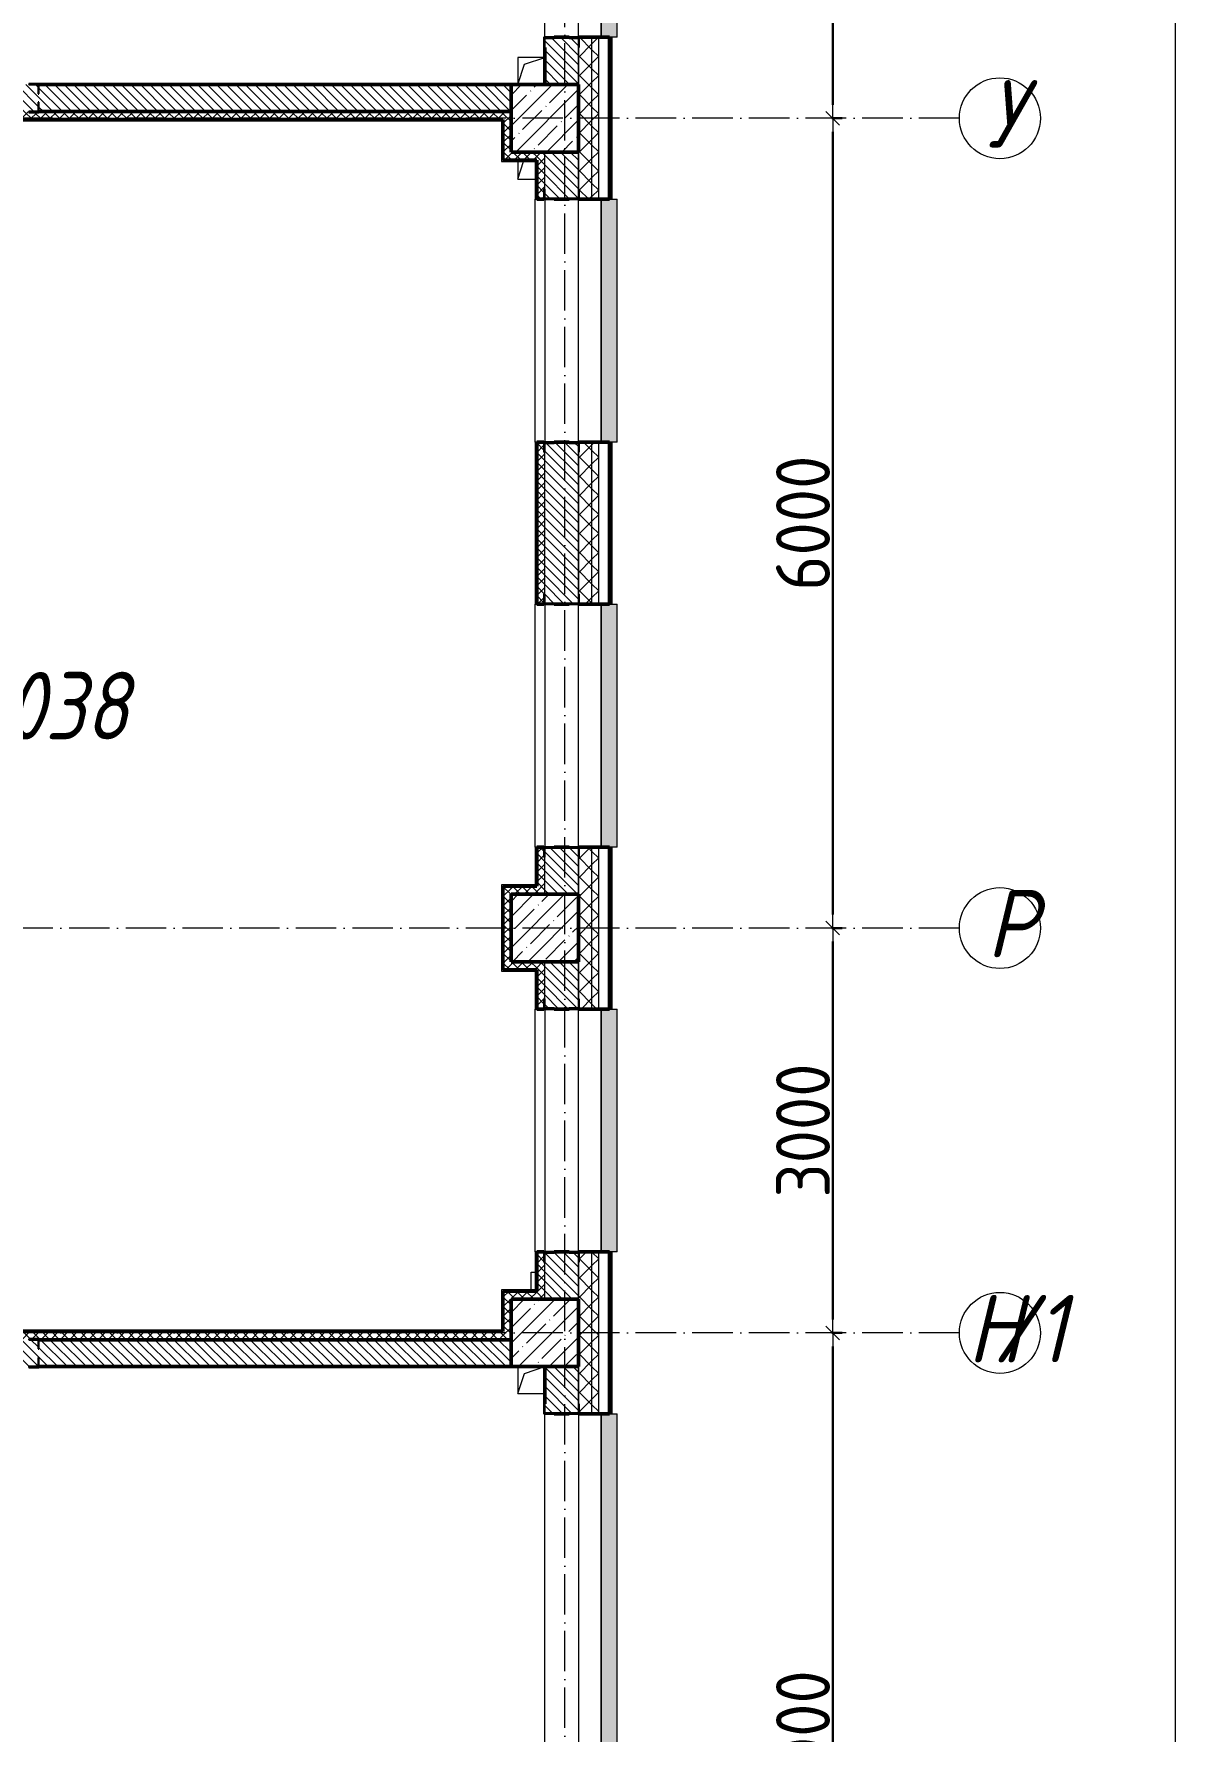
# Model space of a CAD drawing. Header units: millimetres. Extents: x -213536 to 1564669, y -45299 to 942238.
# Drawn here: x 81621 to 90082, y 481397 to 493972 of the extents above; entities that cross this region are included whole.
import ezdxf

# ---------------------------------------------------------------- set-up
doc = ezdxf.new("R2010")
doc.units = ezdxf.units.MM
doc.linetypes.add('50_200_ШТРИХ_1Т_ш5_п1_п1_', pattern=[700, 500, -100, 0, -100])
for name, color, linetype, lineweight in [('3.1) ЖБ окна 1.2 м', 102, 'Continuous', 30), ('A-____-____-DIMS', 7, 'Continuous', 9), ('A-FLOR-____-OTLN', 7, 'Continuous', 9), ('A-GENM-____-MCUT', 7, 'Continuous', 25), ('A-GENM-____-OTLN', 7, 'Continuous', 9), ('A-GENM-____-OTLN-1', 7, 'Continuous', 25), ('A-GLAZ-____-OTLN', 7, 'Continuous', 9), ('A-WALL-____-MCUT-2', 7, 'Continuous', 50), ('A-WALL-____-MCUT-3', 7, 'Continuous', 9), ('A-WALL-____-OTLN', 7, 'Continuous', 9), ('A-WALL-____-PATT-1', 7, 'Continuous', 9), ('A-WALL-FNSH-MCUT-1', 7, 'Continuous', 9), ('S-COLS-____-MCUT', 7, 'Continuous', 50), ('S-COLS-____-OTLN', 7, 'Continuous', 9), ('S-GRID-____-IDEN', 7, 'Continuous', 9), ('S-GRID-____-OTLN-1', 7, '50_200_ШТРИХ_1Т_ш5_п1_п1_', 9), ('Марки помещений', 7, 'Continuous', 9)]:
    doc.layers.add(name, color=color, linetype=linetype, lineweight=lineweight)
doc.layers.add('A-GLAZ-____-OTLN-1', color=7, linetype='Continuous', lineweight=9, true_color=0xc0c0c0)
doc.layers.add('A-WALL-____-PATT-2', color=7, linetype='Continuous', lineweight=9, true_color=0x787878)
doc.styles.add('ISOCPEUR_I', font='isocpeui.ttf', dxfattribs={"width": 0.9, "height": 2.5})
doc.styles.add('ISOCPEUR_I_3', font='isocpeui.ttf', dxfattribs={"width": 0.85, "height": 2.2})
doc.styles.add('СПДС', font='isocpeur.ttf', dxfattribs={"width": 0.9})
doc.dimstyles.new('Размера А3', dxfattribs={"dimtxt": 200, "dimasz": 100, "dimexe": 70, "dimexo": 100, "dimgap": 20, "dimtad": 1, "dimdec": 0, "dimrnd": 10, "dimzin": 0, "dimdsep": 46, "dimtxsty": 'СПДС', "dimblk": 'ARROWHEAD_6', "dimcen": 1, "dimclrd": 256, "dimclre": 256, "dimclrt": 256, "dimazin": 0, "dimtfac": 1, "dimtdec": 0, "dimtmove": 2, "dimatfit": 3, "dimfxl": 1, "dimtolj": 1, "dimtzin": 0, "dimarcsym": 0})
pattern_1 = [(135, (-15591.663, 459015.94), (-35.35534, -35.35534), [])]
pattern_2 = [(45, (-15591.663, 459015.94), (-35.35534, 35.35534), []), (135, (-15591.663, 459015.94), (-35.35534, -35.35534), [])]
pattern_3 = [(45, (-15591.66, 459015.94), (-70.71068, 70.71068), []), (135, (-15591.66, 459015.94), (-70.71068, -70.71068), [])]

# ---------------------------------------------------------------- blocks, each defined once
blk = doc.blocks.new('BSC_Колонна _Прямоугольная - 500х500-V26-АР1_План отверстий 2 этажа в осях 1-64_А-ГГ')
at = {"layer": 'S-COLS-____-OTLN'}
h = blk.add_hatch(dxfattribs=at)
h.set_pattern_fill('FP_55', color=256, style=0, pattern_type=2)
h.set_pattern_definition([(45, (-101000, -25331.04), (-114.04925, 114.04925), []), (45, (-100885.95, -25331.04), (-114.04925, 114.04925), [201.613, -40.323, 3.353, -36.97])])
h.paths.add_polyline_path([(-250, -250), (250, -250), (250, 250), (-250, 250)], flags=0)
at = {"layer": 'S-COLS-____-MCUT'}
for p, q in [((250, 250), (-250, 250)), ((-250, 250), (-250, -250)), ((250, -250), (250, 250)), ((-250, -250), (250, -250))]:
    blk.add_line(p, q, dxfattribs=at)
blk = doc.blocks.new('BSC_Колонна _Прямоугольная - 500х500-V28-АР1_План отверстий 2 этажа в осях 1-64_А-ГГ')
at = {"layer": 'S-COLS-____-OTLN'}
h = blk.add_hatch(dxfattribs=at)
h.set_pattern_fill('FP_57', color=256, style=0, pattern_type=2)
h.set_pattern_definition([(45, (-101000, -34331.04), (-114.04925, 114.04925), []), (45, (-100885.95, -34331.04), (-114.04925, 114.04925), [201.613, -40.323, 3.353, -36.97])])
h.paths.add_polyline_path([(-250, -250), (250, -250), (250, 250), (-250, 250), (-250, -55)], flags=0)
at = {"layer": 'S-COLS-____-MCUT'}
for p, q in [((250, 250), (-250, 250)), ((-250, 250), (-250, -250)), ((250, -250), (250, 250)), ((-250, -250), (250, -250))]:
    blk.add_line(p, q, dxfattribs=at)
blk = doc.blocks.new('BSC_Колонна _Прямоугольная - 500х500-V34-АР1_План отверстий 2 этажа в осях 1-64_А-ГГ')
at = {"layer": 'S-COLS-____-OTLN'}
h = blk.add_hatch(dxfattribs=at)
h.set_pattern_fill('FP_63', color=256, style=0, pattern_type=2)
h.set_pattern_definition([(45, (-101000, -28331.04), (-114.04925, 114.04925), []), (45, (-100885.95, -28331.04), (-114.04925, 114.04925), [201.613, -40.323, 3.353, -36.97])])
h.paths.add_polyline_path([(-250, -250), (250, -250), (250, 250), (-250, 250), (-250, -75)], flags=0)
at = {"layer": 'S-COLS-____-MCUT'}
for p, q in [((250, 250), (-250, 250)), ((-250, 250), (-250, -250)), ((250, -250), (250, 250)), ((-250, -250), (250, -250))]:
    blk.add_line(p, q, dxfattribs=at)
blk = doc.blocks.new('Фахверк_СКБ_Уголок - 250_2700-27497298-АР1_План отверстий 2 этажа в осях 1-64_А-ГГ')
at = {"layer": 'A-GENM-____-MCUT'}
for p, q in [((200, 181), (125, 181)), ((125, 181), (125, 106)), ((131, 106), (131, 175)), ((131, 175), (200, 175)), ((200, 175), (200, 181)), ((125, 106), (131, 106)), ((131, -6), (125, -6)), ((125, -6), (125, -81)), ((125, -81), (200, -81)), ((131, -75), (131, -6)), ((200, -75), (131, -75)), ((200, -81), (200, -75))]:
    blk.add_line(p, q, dxfattribs=at)
blk = doc.blocks.new('Фахверк_СКБ_Уголок - 200_3550-28267367-АР1_План отверстий 2 этажа в осях 1-64_А-ГГ')
at = {"layer": 'A-GENM-____-MCUT'}
for p, q in [((200, 156), (125, 156)), ((125, 156), (125, 81)), ((131, 81), (131, 150)), ((131, 150), (200, 150)), ((200, 150), (200, 156)), ((125, 81), (131, 81)), ((131, 19), (125, 19)), ((125, 19), (125, -56)), ((131, -50), (131, 19)), ((125, -56), (200, -56)), ((200, -50), (131, -50)), ((200, -56), (200, -50))]:
    blk.add_line(p, q, dxfattribs=at)
blk = doc.blocks.new('AR_Отверстие прямоугольное _в плите_ - AR_Отверстие прямоугольное _в плите_-V168-АР1_План отверстий 2 этажа в осях 1-64_А-ГГ')
at = {"layer": 'A-GENM-____-OTLN'}
for p, q in [((100, 100), (-100, 100)), ((-100, 100), (-100, -100)), ((-100, -100), (-50, 50)), ((-50, 50), (100, 100))]:
    blk.add_line(p, q, dxfattribs=at)
blk = doc.blocks.new('AR_Отверстие прямоугольное _в плите_ - AR_Отверстие прямоугольное _в плите_-30511571-АР1_План отверстий 2 этажа в осях 1-64_А-ГГ')
at = {"layer": 'A-GENM-____-OTLN'}
for p, q in [((-100, 30), (-100, -100)), ((-100, -100), (-57, 30)), ((-100, -100), (30, -100))]:
    blk.add_line(p, q, dxfattribs=at)
blk = doc.blocks.new('AR_Отверстие прямоугольное _в плите_ - AR_Отверстие прямоугольное _в плите_-30511543-АР1_План отверстий 2 этажа в осях 1-64_А-ГГ')
at = {"layer": 'A-GENM-____-OTLN'}
for p, q in [((-100, 100), (-100, -100)), ((-100, -100), (-50, 50)), ((-50, 50), (100, 100)), ((-100, -100), (100, -100))]:
    blk.add_line(p, q, dxfattribs=at)
blk = doc.blocks.new('Отлив_СКБ - Отлив витража_120_НВФ-V194-АР1_План отверстий 2 этажа в осях 1-64_А-ГГ')
at = {"layer": 'A-GLAZ-____-OTLN-1'}
for points in [[(1800, -2), (1800, 0), (0, 0), (0, -2), (1544, -2)], [(1544, -120), (1800, -120), (1800, -2), (0, -2), (0, -120)]]:
    blk.add_hatch(color=256, dxfattribs=at).paths.add_polyline_path(points, flags=0)
at = {"layer": 'A-GLAZ-____-OTLN'}
for p, q in [((0, 0), (1800, 0)), ((1800, -2), (0, -2)), ((0, -120), (0, -83)), ((0, -120), (1800, -120)), ((1800, -83), (1800, -120))]:
    blk.add_line(p, q, dxfattribs=at)
blk = doc.blocks.new('Отлив_СКБ - Отлив витража_120_НВФ-31885688-АР1_План отверстий 2 этажа в осях 1-64_А-ГГ')
at = {"layer": 'A-GLAZ-____-OTLN-1'}
for points in [[(4113, -2), (4800, -2), (4800, 0), (0, 0), (0, -2), (2345, -2)], [(4113, -120), (4800, -120), (4800, -2), (0, -2), (0, -120), (2345, -120)]]:
    blk.add_hatch(color=256, dxfattribs=at).paths.add_polyline_path(points, flags=0)
at = {"layer": 'A-GLAZ-____-OTLN'}
for p, q in [((0, 0), (4800, 0)), ((4800, -2), (0, -2)), ((0, -120), (0, -83)), ((0, -120), (4800, -120)), ((4800, -83), (4800, -120))]:
    blk.add_line(p, q, dxfattribs=at)
blk = doc.blocks.new('Ось сетки - Круг_Ø6_00__ISO-2_5_0_9K_-25732049-АР1_План отверстий 2 этажа в осях 1-64_А-ГГ')
at = {"layer": 'S-GRID-____-IDEN'}
blk.add_circle((0, 0), 3, dxfattribs=at)
blk = doc.blocks.new('ARROWHEAD_6')
at = {"color": 0, "linetype": 'Continuous'}
for p, q in [((0, 0), (-1, 0)), ((-0.5, -0.5), (0.5, 0.5))]:
    blk.add_line(p, q, dxfattribs=at)
blk = doc.blocks.new('*D5632')
at = {"layer": 'A-____-____-DIMS', "lineweight": -2, "transparency": 16777216}
for p, q in [((87537, 484347), (87613, 484347)), ((87543, 478447), (87543, 484247)), ((87537, 478347), (87613, 478347))]:
    blk.add_line(p, q, dxfattribs=at)
at = {"layer": 'Defpoints', "color": 0, "lineweight": 30, "transparency": 16777216}
for p in [(87437, 484347), (87543, 484347), (87437, 478347)]:
    blk.add_point(p, dxfattribs=at)
at = {"layer": 'A-____-____-DIMS', "lineweight": -2, "transparency": 16777216, "xscale": 100, "yscale": 100, "zscale": 100}
for p, rotation in [((87543, 484347), 90), ((87543, 478347), 270)]:
    blk.add_blockref('ARROWHEAD_6', p, dxfattribs=dict(at, rotation=rotation))
at = {"layer": 'A-____-____-DIMS', "transparency": 16777216, "insert": (87323, 481347), "char_height": 400, "attachment_point": 5, "rotation": 90, "style": 'СПДС'}
blk.add_mtext('\\A1;6000', dxfattribs=at)
blk = doc.blocks.new('*D5633')
at = {"layer": 'A-____-____-DIMS', "lineweight": -2, "transparency": 16777216}
for p, q in [((87537, 487347), (87613, 487347)), ((87543, 484447), (87543, 487247)), ((87537, 484347), (87613, 484347))]:
    blk.add_line(p, q, dxfattribs=at)
at = {"layer": 'Defpoints', "color": 0, "lineweight": 30, "transparency": 16777216}
for p in [(87437, 487347), (87543, 487347), (87437, 484347)]:
    blk.add_point(p, dxfattribs=at)
at = {"layer": 'A-____-____-DIMS', "lineweight": -2, "transparency": 16777216, "xscale": 100, "yscale": 100, "zscale": 100}
for p, rotation in [((87543, 487347), 90), ((87543, 484347), 270)]:
    blk.add_blockref('ARROWHEAD_6', p, dxfattribs=dict(at, rotation=rotation))
at = {"layer": 'A-____-____-DIMS', "transparency": 16777216, "insert": (87323, 485847), "char_height": 400, "attachment_point": 5, "rotation": 90, "style": 'СПДС'}
blk.add_mtext('\\A1;3000', dxfattribs=at)
blk = doc.blocks.new('*D5634')
at = {"layer": 'A-____-____-DIMS', "lineweight": -2, "transparency": 16777216}
for p, q in [((87537, 493347), (87613, 493347)), ((87543, 487447), (87543, 493247)), ((87537, 487347), (87613, 487347))]:
    blk.add_line(p, q, dxfattribs=at)
at = {"layer": 'Defpoints', "color": 0, "lineweight": 30, "transparency": 16777216}
for p in [(87437, 493347), (87543, 493347), (87437, 487347)]:
    blk.add_point(p, dxfattribs=at)
at = {"layer": 'A-____-____-DIMS', "lineweight": -2, "transparency": 16777216, "xscale": 100, "yscale": 100, "zscale": 100}
for p, rotation in [((87543, 493347), 90), ((87543, 487347), 270)]:
    blk.add_blockref('ARROWHEAD_6', p, dxfattribs=dict(at, rotation=rotation))
at = {"layer": 'A-____-____-DIMS', "transparency": 16777216, "insert": (87323, 490347), "char_height": 400, "attachment_point": 5, "rotation": 90, "style": 'СПДС'}
blk.add_mtext('\\A1;6000', dxfattribs=at)
blk = doc.blocks.new('*D5635')
at = {"layer": 'A-____-____-DIMS', "lineweight": -2, "transparency": 16777216}
for p, q in [((87537, 496347), (87613, 496347)), ((87543, 493447), (87543, 496247)), ((87537, 493347), (87613, 493347))]:
    blk.add_line(p, q, dxfattribs=at)
at = {"layer": 'Defpoints', "color": 0, "lineweight": 30, "transparency": 16777216}
for p in [(87437, 496347), (87543, 496347), (87437, 493347)]:
    blk.add_point(p, dxfattribs=at)
at = {"layer": 'A-____-____-DIMS', "lineweight": -2, "transparency": 16777216, "xscale": 100, "yscale": 100, "zscale": 100}
for p, rotation in [((87543, 496347), 90), ((87543, 493347), 270)]:
    blk.add_blockref('ARROWHEAD_6', p, dxfattribs=dict(at, rotation=rotation))
at = {"layer": 'A-____-____-DIMS', "transparency": 16777216, "insert": (87323, 494847), "char_height": 400, "attachment_point": 5, "rotation": 90, "style": 'СПДС'}
blk.add_mtext('\\A1;3000', dxfattribs=at)
blk = doc.blocks.new('2этаж')
at = {"layer": 'S-GRID-____-OTLN-1', "color": 251, "ltscale": 0.6, "true_color": 0x636466}
for p, q in [((85558.3, 454533.3), (85558.3, 508896.9)), ((88482.7, 493347), (77429.6, 493347)), ((88482.7, 487347), (77429.6, 487347)), ((88482.7, 484347), (77429.6, 484347))]:
    blk.add_line(p, q, dxfattribs=at)
at = {"layer": 'S-GRID-____-IDEN', "char_height": 500, "attachment_point": 1, "style": 'ISOCPEUR_I'}
for s, insert, width in [('\\fISOCPEUR|b0|i1|c204|p34|;\\W.9;У', (88685.3, 493628.9), 223.671), ('\\fISOCPEUR|b0|i1|c204|p34|;\\W.9;Р', (88685.3, 487628.9), 223.671), ('\\fISOCPEUR|b0|i1|c204|p34|;\\W.9;Н', (88542.7, 484628.9), 223.671), ('/1', (88727.2, 484628.9), 346.329)]:
    blk.add_mtext(s, dxfattribs=dict(at, insert=insert, width=width))
at = {"layer": 'A-____-____-DIMS'}
for base, p1, p2, picture, middle in [((87542.6, 496347), (87436.5, 493347), (87436.5, 496347), '*D5635', (87322.6, 494847)), ((87542.6, 493347), (87436.5, 487347), (87436.5, 493347), '*D5634', (87322.6, 490347)), ((87542.6, 487347), (87436.5, 484347), (87436.5, 487347), '*D5633', (87322.6, 485847)), ((87542.6, 484347), (87436.5, 478347), (87436.5, 484347), '*D5632', (87322.6, 481347))]:
    dim = blk.add_linear_dim(base=base, p1=p1, p2=p2, angle=90, dimstyle='Размера А3', override={"dimtxt": 400}, dxfattribs=at)
    dim.commit()
    dim.dimension.update_dxf_attribs({"geometry": picture, "text_midpoint": middle})

msp = doc.modelspace()

# ---------------------------------------------------------------- hatches: boundary and pattern name
at = {"layer": 'A-WALL-____-PATT-1'}
h = msp.add_hatch(dxfattribs=at)
h.set_pattern_fill('FP_1', color=256, style=0, pattern_type=2)
h.set_pattern_definition(pattern_3)
h.paths.add_polyline_path([(85758.3, 456997), (85758.3, 457947), (85664.3, 457947), (85664.3, 457872), (85658.3, 457872), (85658.3, 456997)], flags=0)
h.paths.add_polyline_path([(85664.3, 459747), (85758.3, 459747), (85758.3, 460947), (85664.3, 460947), (85664.3, 460872), (85658.3, 460872), (85658.3, 459822), (85664.3, 459822), (85664.3, 459751.8)], flags=0)
h.paths.add_polyline_path([(85664.3, 462747), (85758.3, 462747), (85758.3, 463947), (85664.3, 463947), (85664.3, 463872), (85658.3, 463872), (85658.3, 462822), (85664.3, 462822), (85664.3, 462753)], flags=0)
h.paths.add_polyline_path([(85758.3, 465747), (85758.3, 466947), (85664.3, 466947), (85664.3, 466872), (85658.3, 466872), (85658.3, 465822), (85664.3, 465822), (85664.3, 465747)], flags=0)
h.paths.add_polyline_path([(85758.3, 468747), (85758.3, 469947), (85664.3, 469947), (85664.3, 469872), (85658.3, 469872), (85658.3, 468822), (85664.3, 468822), (85664.3, 468747)], flags=0)
h.paths.add_polyline_path([(85758.3, 471747), (85758.3, 472947), (85664.3, 472947), (85664.3, 472872), (85658.3, 472872), (85658.3, 471822), (85664.3, 471822), (85664.3, 471747)], flags=0)
h.paths.add_polyline_path([(85664.3, 474747), (85758.3, 474747), (85758.3, 475947), (85664.3, 475947), (85664.3, 475872), (85658.3, 475872), (85658.3, 474822), (85664.3, 474822), (85664.3, 474753)], flags=0)
h.paths.add_polyline_path([(85664.3, 477747), (85758.3, 477747), (85758.3, 478947), (85664.3, 478947), (85664.3, 478872), (85658.3, 478872), (85658.3, 477822), (85664.3, 477822), (85664.3, 477753)], flags=0)
h.paths.add_polyline_path([(85758.3, 483747), (85758.3, 484947), (85664.3, 484947), (85664.3, 484872), (85658.3, 484872), (85658.3, 483822), (85664.3, 483822), (85664.3, 483747)], flags=0)
h.paths.add_polyline_path([(85664.3, 486747), (85758.3, 486747), (85758.3, 487947), (85664.3, 487947), (85664.3, 487872), (85658.3, 487872), (85658.3, 486822), (85664.3, 486822), (85664.3, 486753)], flags=0)
h.paths.add_polyline_path([(85664.3, 489747), (85758.3, 489747), (85758.3, 490947), (85664.3, 490947), (85664.3, 490872), (85658.3, 490872), (85658.3, 489822), (85664.3, 489822), (85664.3, 489753)], flags=0)
h.paths.add_polyline_path([(85758.3, 492747), (85758.3, 493947), (85664.3, 493947), (85664.3, 493872), (85658.3, 493872), (85658.3, 492822), (85664.3, 492822), (85664.3, 492747)], flags=0)
h.paths.add_polyline_path([(85664.3, 495747), (85758.3, 495747), (85758.3, 496947), (85664.3, 496947), (85664.3, 496872), (85658.3, 496872), (85658.3, 495822), (85664.3, 495822), (85664.3, 495753)], flags=0)
h.paths.add_polyline_path([(85758.3, 498747), (85758.3, 499947), (85664.3, 499947), (85664.3, 499872), (85658.3, 499872), (85658.3, 498822), (85664.3, 498822), (85664.3, 498747)], flags=0)
h.paths.add_polyline_path([(85664.3, 504747), (85758.3, 504747), (85758.3, 505812), (85658.3, 505812), (85658.3, 504822), (85664.3, 504822), (85664.3, 504753)], flags=0)
h = msp.add_hatch(dxfattribs=at)
h.set_pattern_fill('FP_1', color=256, style=0, pattern_type=2)
h.set_pattern_definition(pattern_3)
h.paths.add_polyline_path([(85758.3, 456947), (85808.3, 456947), (85808.3, 457947), (85758.3, 457947), (85758.3, 456997)], flags=0)
h.paths.add_polyline_path([(85758.3, 459747), (85808.3, 459747), (85808.3, 460947), (85758.3, 460947), (85758.3, 459751.8)], flags=0)
h.paths.add_polyline_path([(85808.3, 462747), (85808.3, 463947), (85758.3, 463947), (85758.3, 462747)], flags=0)
h.paths.add_polyline_path([(85758.3, 465747), (85808.3, 465747), (85808.3, 466947), (85758.3, 466947), (85758.3, 465771.8)], flags=0)
h.paths.add_polyline_path([(85758.3, 468747), (85808.3, 468747), (85808.3, 469947), (85758.3, 469947), (85758.3, 469211.8)], flags=0)
h.paths.add_polyline_path([(85808.3, 471747), (85808.3, 472947), (85758.3, 472947), (85758.3, 471747)], flags=0)
h.paths.add_polyline_path([(85758.3, 474747), (85808.3, 474747), (85808.3, 475947), (85758.3, 475947), (85758.3, 475231.7)], flags=0)
h.paths.add_polyline_path([(85758.3, 477747), (85808.3, 477747), (85808.3, 478947), (85758.3, 478947), (85758.3, 478671.7)], flags=0)
h.paths.add_polyline_path([(85808.3, 483747), (85808.3, 484947), (85758.3, 484947), (85758.3, 483747)], flags=0)
h.paths.add_polyline_path([(85808.3, 486747), (85808.3, 487947), (85758.3, 487947), (85758.3, 486747)], flags=0)
h.paths.add_polyline_path([(85808.3, 489747), (85808.3, 490947), (85758.3, 490947), (85758.3, 489747)], flags=0)
h.paths.add_polyline_path([(85808.3, 492747), (85808.3, 493947), (85758.3, 493947), (85758.3, 492747)], flags=0)
h.paths.add_polyline_path([(85758.3, 495747), (85808.3, 495747), (85808.3, 496947), (85758.3, 496947), (85758.3, 495871.6)], flags=0)
h.paths.add_polyline_path([(85808.3, 498747), (85808.3, 499947), (85758.3, 499947), (85758.3, 498747)], flags=0)
h.paths.add_polyline_path([(85758.3, 504747), (85808.3, 504747), (85808.3, 505812), (85758.3, 505812), (85758.3, 505331.5)], flags=0)
h = msp.add_hatch(dxfattribs=at)
h.set_pattern_fill('FP_3', color=256, style=0, pattern_type=2)
h.set_pattern_definition([(45, (-15591.66, 459015.94), (-85.53659, 85.53659), []), (45, (-15534.64, 459015.94), (-85.53659, 85.53659), [])])
h.paths.add_polyline_path([(85888.3, 456847), (85908.3, 456847), (85908.3, 457947), (85888.3, 457947), (85888.3, 456867)], flags=0)
h.paths.add_polyline_path([(85908.3, 459747), (85908.3, 460947), (85888.3, 460947), (85888.3, 459747)], flags=0)
h.paths.add_polyline_path([(85908.3, 462747), (85908.3, 463947), (85888.3, 463947), (85888.3, 462747)], flags=0)
h.paths.add_polyline_path([(85908.3, 465747), (85908.3, 466947), (85888.3, 466947), (85888.3, 465747)], flags=0)
h.paths.add_polyline_path([(85888.3, 468747), (85908.3, 468747), (85908.3, 469947), (85888.3, 469947), (85888.3, 469211.8)], flags=0)
h.paths.add_polyline_path([(85888.3, 471747), (85908.3, 471747), (85908.3, 472947), (85888.3, 472947), (85888.3, 471791.8)], flags=0)
h.paths.add_polyline_path([(85888.3, 474747), (85908.3, 474747), (85908.3, 475947), (85888.3, 475947), (85888.3, 475231.7)], flags=0)
h.paths.add_polyline_path([(85888.3, 477747), (85908.3, 477747), (85908.3, 478947), (85888.3, 478947), (85888.3, 478671.7)], flags=0)
h.paths.add_polyline_path([(85908.3, 483747), (85908.3, 484947), (85888.3, 484947), (85888.3, 483747)], flags=0)
h.paths.add_polyline_path([(85888.3, 486747), (85908.3, 486747), (85908.3, 487947), (85888.3, 487947), (85888.3, 487271.7)], flags=0)
h.paths.add_polyline_path([(85888.3, 489747), (85908.3, 489747), (85908.3, 490947), (85888.3, 490947), (85888.3, 490711.6)], flags=0)
h.paths.add_polyline_path([(85888.3, 492747), (85908.3, 492747), (85908.3, 493947), (85888.3, 493947), (85888.3, 493291.6)], flags=0)
h.paths.add_polyline_path([(85908.3, 495747), (85908.3, 496947), (85888.3, 496947), (85888.3, 495747)], flags=0)
h.paths.add_polyline_path([(85888.3, 498747), (85908.3, 498747), (85908.3, 499947), (85888.3, 499947), (85888.3, 499311.6)], flags=0)
h.paths.add_polyline_path([(85908.3, 504747), (85908.3, 505812), (85888.3, 505812), (85888.3, 504747)], flags=0)
h = msp.add_hatch(dxfattribs=at)
h.set_pattern_fill('FP_6', color=256, style=0, pattern_type=2)
h.set_pattern_definition(pattern_1)
h.paths.add_polyline_path([(85589.3, 493597), (85658.3, 493597), (85658.3, 493941), (85589.3, 493941), (85589.3, 493947), (85477.3, 493947), (85477.3, 493941), (85408.3, 493941), (85408.3, 493597)], flags=0)
h.paths.add_polyline_path([(85589.3, 495747), (85589.3, 495753), (85658.3, 495753), (85658.3, 496097), (85408.3, 496097), (85408.3, 495753), (85477.3, 495753), (85477.3, 495747)], flags=0)
h = msp.add_hatch(dxfattribs=at)
h.set_pattern_fill('FP_6', color=256, style=0, pattern_type=2)
h.set_pattern_definition(pattern_1)
h.paths.add_polyline_path([(85158.3, 493397), (85158.3, 493597), (81658.3, 493597), (81658.3, 493528), (81652.3, 493528), (81652.3, 493597), (78158.3, 493597), (78158.3, 493397), (81652.3, 493397), (81652.3, 493466), (81658.3, 493466), (81658.3, 493397), (85140.1, 493397)], flags=0)
h = msp.add_hatch(dxfattribs=at)
h.set_pattern_fill('FP_6', color=256, style=0, pattern_type=2)
h.set_pattern_definition(pattern_1)
h.paths.add_polyline_path([(85589.3, 487597), (85658.3, 487597), (85658.3, 487941), (85589.3, 487941), (85589.3, 487947), (85477.3, 487947), (85477.3, 487941), (85408.3, 487941), (85408.3, 487597), (85582, 487597)], flags=0)
h.paths.add_polyline_path([(85589.3, 489747), (85589.3, 489753), (85658.3, 489753), (85658.3, 490941), (85589.3, 490941), (85589.3, 490947), (85477.3, 490947), (85477.3, 490941), (85408.3, 490941), (85408.3, 489753), (85477.3, 489753), (85477.3, 489747)], flags=0)
h.paths.add_polyline_path([(85589.3, 492747), (85589.3, 492753), (85658.3, 492753), (85658.3, 493097), (85408.3, 493097), (85408.3, 492753), (85477.3, 492753), (85477.3, 492747), (85582, 492747)], flags=0)
h = msp.add_hatch(dxfattribs=at)
h.set_pattern_fill('FP_6', color=256, style=0, pattern_type=2)
h.set_pattern_definition(pattern_1)
h.paths.add_polyline_path([(85582, 484597), (85658.3, 484597), (85658.3, 484941), (85589.3, 484941), (85589.3, 484947), (85477.3, 484947), (85477.3, 484941), (85408.3, 484941), (85408.3, 484597)], flags=0)
h.paths.add_polyline_path([(85582, 486747), (85589.3, 486747), (85589.3, 486753), (85658.3, 486753), (85658.3, 487097), (85408.3, 487097), (85408.3, 486753), (85477.3, 486753), (85477.3, 486747)], flags=0)
h = msp.add_hatch(dxfattribs=at)
h.set_pattern_fill('FP_6', color=256, style=0, pattern_type=2)
h.set_pattern_definition(pattern_1)
h.paths.add_polyline_path([(85140.1, 484097), (85158.3, 484097), (85158.3, 484297), (81658.3, 484297), (81658.3, 484228), (81652.3, 484228), (81652.3, 484297), (78158.3, 484297), (78158.3, 484097), (81652.3, 484097), (81652.3, 484166), (81658.3, 484166), (81658.3, 484097), (83372.6, 484097)], flags=0)
h = msp.add_hatch(dxfattribs=at)
h.set_pattern_fill('FP_6', color=256, style=0, pattern_type=2)
h.set_pattern_definition(pattern_1)
h.paths.add_polyline_path([(85408.3, 478597), (85658.3, 478597), (85658.3, 478941), (85589.3, 478941), (85589.3, 478947), (85477.3, 478947), (85477.3, 478941), (85408.3, 478941), (85408.3, 478671.7)], flags=0)
h.paths.add_polyline_path([(85589.3, 483747), (85589.3, 483753), (85658.3, 483753), (85658.3, 484097), (85408.3, 484097), (85408.3, 483753), (85477.3, 483753), (85477.3, 483747)], flags=0)
at = {"layer": 'A-WALL-____-PATT-2'}
h = msp.add_hatch(dxfattribs=at)
h.set_pattern_fill('FP_7', color=256, style=0, pattern_type=2)
h.set_pattern_definition(pattern_2)
h.paths.add_polyline_path([(85088.3, 493337), (85098.3, 493337), (85098.3, 493397), (81658.3, 493397), (81658.3, 493391), (81583.3, 493391), (81583.3, 493397), (78318.3, 493397), (78318.3, 493337), (83372.6, 493337)], flags=0)
h = msp.add_hatch(dxfattribs=at)
h.set_pattern_fill('FP_7', color=256, style=0, pattern_type=2)
h.set_pattern_definition(pattern_2)
h.paths.add_polyline_path([(85158.3, 493037), (85158.3, 493397), (85098.3, 493397), (85098.3, 493037), (85140.1, 493037)], flags=0)
h = msp.add_hatch(dxfattribs=at)
h.set_pattern_fill('FP_7', color=256, style=0, pattern_type=2)
h.set_pattern_definition(pattern_2)
h.paths.add_polyline_path([(85158.3, 493037), (85348.3, 493037), (85348.3, 493097), (85158.3, 493097)], flags=0)
h = msp.add_hatch(dxfattribs=at)
h.set_pattern_fill('FP_7', color=256, style=0, pattern_type=2)
h.set_pattern_definition(pattern_2)
h.paths.add_polyline_path([(85348.3, 487597), (85408.3, 487597), (85408.3, 487872), (85402.3, 487872), (85402.3, 487947), (85348.3, 487947), (85348.3, 487657)], flags=0)
h.paths.add_polyline_path([(85348.3, 489747), (85402.3, 489747), (85402.3, 489822), (85408.3, 489822), (85408.3, 490872), (85402.3, 490872), (85402.3, 490947), (85348.3, 490947), (85348.3, 489753)], flags=0)
h.paths.add_polyline_path([(85402.3, 492747), (85402.3, 492822), (85408.3, 492822), (85408.3, 493097), (85348.3, 493097), (85348.3, 492747)], flags=0)
h = msp.add_hatch(dxfattribs=at)
h.set_pattern_fill('FP_7', color=256, style=0, pattern_type=2)
h.set_pattern_definition(pattern_2)
h.paths.add_polyline_path([(85158.3, 487097), (85158.3, 487657), (85098.3, 487657), (85098.3, 487097), (85140.1, 487097)], flags=0)
h = msp.add_hatch(dxfattribs=at)
h.set_pattern_fill('FP_7', color=256, style=0, pattern_type=2)
h.set_pattern_definition(pattern_2)
h.paths.add_polyline_path([(85348.3, 487597), (85348.3, 487657), (85158.3, 487657), (85158.3, 487597), (85338.3, 487597)], flags=0)
h = msp.add_hatch(dxfattribs=at)
h.set_pattern_fill('FP_7', color=256, style=0, pattern_type=2)
h.set_pattern_definition(pattern_2)
h.paths.add_polyline_path([(85140.1, 487037), (85348.3, 487037), (85348.3, 487097), (85098.3, 487097), (85098.3, 487037)], flags=0)
h = msp.add_hatch(dxfattribs=at)
h.set_pattern_fill('FP_7', color=256, style=0, pattern_type=2)
h.set_pattern_definition(pattern_2)
h.paths.add_polyline_path([(85348.3, 484597), (85408.3, 484597), (85408.3, 484872), (85402.3, 484872), (85402.3, 484947), (85348.3, 484947), (85348.3, 484657)], flags=0)
h.paths.add_polyline_path([(85348.3, 486747), (85402.3, 486747), (85402.3, 486822), (85408.3, 486822), (85408.3, 487097), (85348.3, 487097), (85348.3, 486753)], flags=0)
h = msp.add_hatch(dxfattribs=at)
h.set_pattern_fill('FP_7', color=256, style=0, pattern_type=2)
h.set_pattern_definition(pattern_2)
h.paths.add_polyline_path([(85098.3, 484297), (85158.3, 484297), (85158.3, 484657), (85098.3, 484657), (85098.3, 484357)], flags=0)
h = msp.add_hatch(dxfattribs=at)
h.set_pattern_fill('FP_7', color=256, style=0, pattern_type=2)
h.set_pattern_definition(pattern_2)
h.paths.add_polyline_path([(85348.3, 484597), (85348.3, 484657), (85158.3, 484657), (85158.3, 484597), (85338.3, 484597)], flags=0)
h = msp.add_hatch(dxfattribs=at)
h.set_pattern_fill('FP_7', color=256, style=0, pattern_type=2)
h.set_pattern_definition(pattern_2)
h.paths.add_polyline_path([(85098.3, 484297), (85098.3, 484357), (78218.3, 484357), (78218.3, 484297), (81583.3, 484297), (81583.3, 484303), (81658.3, 484303), (81658.3, 484297), (85088.3, 484297)], flags=0)

# ---------------------------------------------------------------- linework, layer by layer
at = {"color": 1, "lineweight": 0}
msp.add_lwpolyline([(-23154.5, 551818.7), (90081.5, 551818.7), (90081.5, 452990.7), (-23154.5, 452990.7)], close=True, dxfattribs=at)
at = {"layer": 'A-FLOR-____-OTLN'}
for p, q in [((85308.3, 484797), (85338.3, 484797)), ((85308.3, 484667), (85308.3, 484797))]:
    msp.add_line(p, q, dxfattribs=at)
at = {"layer": 'A-WALL-____-MCUT-2'}
for p, q in [((85589.3, 493947), (85477.3, 493947)), ((85888.3, 493947), (85664.3, 493947)), ((85888.3, 492747), (85888.3, 493947)), ((85408.3, 493872), (85408.3, 493597)), ((85158.3, 493597), (81658.3, 493597)), ((78318.3, 493337), (85098.3, 493337)), ((81658.3, 493397), (85158.3, 493397)), ((85098.3, 493037), (85098.3, 493337)), ((85348.3, 493037), (85098.3, 493037)), ((85348.3, 492747), (85348.3, 493037)), ((85348.3, 492747), (85402.3, 492747)), ((85477.3, 492747), (85589.3, 492747)), ((85664.3, 492747), (85888.3, 492747)), ((85402.3, 490947), (85348.3, 490947)), ((85348.3, 489747), (85348.3, 490947)), ((85589.3, 490947), (85477.3, 490947)), ((85888.3, 490947), (85664.3, 490947)), ((85888.3, 489747), (85888.3, 490947)), ((85348.3, 489747), (85402.3, 489747)), ((85477.3, 489747), (85589.3, 489747)), ((85664.3, 489747), (85888.3, 489747)), ((85402.3, 487947), (85348.3, 487947)), ((85348.3, 487657), (85348.3, 487947)), ((85589.3, 487947), (85477.3, 487947)), ((85888.3, 487947), (85664.3, 487947)), ((85888.3, 486747), (85888.3, 487947)), ((85098.3, 487657), (85098.3, 487037)), ((85348.3, 487657), (85098.3, 487657)), ((85098.3, 487037), (85348.3, 487037)), ((85348.3, 486747), (85348.3, 487037)), ((85348.3, 486747), (85402.3, 486747)), ((85477.3, 486747), (85589.3, 486747)), ((85664.3, 486747), (85888.3, 486747)), ((85402.3, 484947), (85348.3, 484947)), ((85348.3, 484657), (85348.3, 484947)), ((85589.3, 484947), (85477.3, 484947)), ((85888.3, 484947), (85664.3, 484947)), ((85888.3, 483747), (85888.3, 484947)), ((85098.3, 484657), (85348.3, 484657)), ((85098.3, 484357), (85098.3, 484657)), ((85098.3, 484357), (78218.3, 484357)), ((85158.3, 484297), (81658.3, 484297)), ((81658.3, 484097), (85158.3, 484097)), ((85408.3, 484097), (85408.3, 483822)), ((85477.3, 483747), (85589.3, 483747)), ((85664.3, 483747), (85888.3, 483747))]:
    msp.add_line(p, q, dxfattribs=at)
at = {"layer": 'A-WALL-____-MCUT-3'}
for p, q in [((85758.3, 492747), (85758.3, 493947)), ((85808.3, 492747), (85808.3, 493947)), ((85658.3, 493597), (85658.3, 493872)), ((85658.3, 493872), (85658.3, 493597)), ((85408.3, 492822), (85408.3, 493097)), ((85658.3, 492822), (85658.3, 493097)), ((85658.3, 493097), (85658.3, 492822)), ((85758.3, 489747), (85758.3, 490947)), ((85808.3, 489747), (85808.3, 490947)), ((85408.3, 489822), (85408.3, 490872)), ((85658.3, 489822), (85658.3, 490872)), ((85658.3, 490872), (85658.3, 489822)), ((85758.3, 486747), (85758.3, 487947)), ((85808.3, 486747), (85808.3, 487947)), ((85408.3, 487597), (85408.3, 487872)), ((85658.3, 487597), (85658.3, 487872)), ((85658.3, 487872), (85658.3, 487597)), ((85408.3, 486822), (85408.3, 487097)), ((85658.3, 486822), (85658.3, 487097)), ((85658.3, 487097), (85658.3, 486822)), ((85758.3, 483747), (85758.3, 484947)), ((85808.3, 483747), (85808.3, 484947)), ((85408.3, 484597), (85408.3, 484872)), ((85658.3, 484597), (85658.3, 484872)), ((85658.3, 484872), (85658.3, 484597)), ((85658.3, 483822), (85658.3, 484097)), ((85658.3, 484097), (85658.3, 483822))]:
    msp.add_line(p, q, dxfattribs=at)
at = {"layer": 'A-WALL-____-OTLN'}
for p, q in [((85408.3, 493947), (85408.3, 495747)), ((85658.3, 493947), (85658.3, 495747)), ((85338.3, 490947), (85338.3, 492747)), ((85408.3, 492747), (85408.3, 490947)), ((85658.3, 490947), (85658.3, 492747)), ((85338.3, 487947), (85338.3, 489747)), ((85408.3, 489747), (85408.3, 487947)), ((85658.3, 487947), (85658.3, 489747)), ((85338.3, 484947), (85338.3, 486747)), ((85408.3, 486747), (85408.3, 484947)), ((85658.3, 484947), (85658.3, 486747)), ((85408.3, 478947), (85408.3, 483747)), ((85658.3, 483747), (85658.3, 483747)), ((85658.3, 483747), (85658.3, 478947))]:
    msp.add_line(p, q, dxfattribs=at)
at = {"layer": 'A-WALL-FNSH-MCUT-1'}
for p, q in [((85908.3, 493947), (85888.3, 493947)), ((85888.3, 493947), (85888.3, 492747)), ((85908.3, 492747), (85908.3, 493947)), ((78328.3, 493327), (85088.3, 493327)), ((85088.3, 493327), (85088.3, 493027)), ((85088.3, 493027), (85338.3, 493027)), ((85338.3, 493027), (85338.3, 492747)), ((85338.3, 492747), (85348.3, 492747)), ((85888.3, 492747), (85908.3, 492747)), ((85338.3, 490947), (85338.3, 489747)), ((85348.3, 490947), (85338.3, 490947)), ((85908.3, 490947), (85888.3, 490947)), ((85888.3, 490947), (85888.3, 489747)), ((85908.3, 489747), (85908.3, 490947)), ((85338.3, 489747), (85348.3, 489747)), ((85888.3, 489747), (85908.3, 489747)), ((85338.3, 487947), (85338.3, 487667)), ((85348.3, 487947), (85338.3, 487947)), ((85908.3, 487947), (85888.3, 487947)), ((85888.3, 487947), (85888.3, 486747)), ((85908.3, 486747), (85908.3, 487947)), ((85088.3, 487667), (85088.3, 487027)), ((85338.3, 487667), (85088.3, 487667)), ((85088.3, 487027), (85338.3, 487027)), ((85338.3, 487027), (85338.3, 486747)), ((85338.3, 486747), (85348.3, 486747)), ((85888.3, 486747), (85908.3, 486747)), ((85338.3, 484947), (85338.3, 484667)), ((85348.3, 484947), (85338.3, 484947)), ((85908.3, 484947), (85888.3, 484947)), ((85888.3, 484947), (85888.3, 483747)), ((85908.3, 483747), (85908.3, 484947)), ((85338.3, 484667), (85088.3, 484667)), ((85088.3, 484667), (85088.3, 484367)), ((85088.3, 484367), (78228.3, 484367)), ((85888.3, 483747), (85908.3, 483747))]:
    msp.add_line(p, q, dxfattribs=at)

# ---------------------------------------------------------------- block references
at = {"layer": '3.1) ЖБ окна 1.2 м'}
msp.add_blockref('2этаж', (0, 0), dxfattribs=at)
at = {"layer": 'A-GENM-____-OTLN'}
for name, p in [('AR_Отверстие прямоугольное _в плите_ - AR_Отверстие прямоугольное _в плите_-V168-АР1_План отверстий 2 этажа в осях 1-64_А-ГГ', (85308.3, 493697)), ('AR_Отверстие прямоугольное _в плите_ - AR_Отверстие прямоугольное _в плите_-30511571-АР1_План отверстий 2 этажа в осях 1-64_А-ГГ', (85308.3, 492997)), ('AR_Отверстие прямоугольное _в плите_ - AR_Отверстие прямоугольное _в плите_-30511543-АР1_План отверстий 2 этажа в осях 1-64_А-ГГ', (85308.3, 483997))]:
    msp.add_blockref(name, p, dxfattribs=at)
at = {"layer": 'A-GENM-____-OTLN-1'}
for name, p, rotation in [('Фахверк_СКБ_Уголок - 250_2700-27497298-АР1_План отверстий 2 этажа в осях 1-64_А-ГГ', (85483.3, 494072), 270), ('Фахверк_СКБ_Уголок - 200_3550-28267367-АР1_План отверстий 2 этажа в осях 1-64_А-ГГ', (81783.3, 493547), 180), ('Фахверк_СКБ_Уголок - 250_2700-27497298-АР1_План отверстий 2 этажа в осях 1-64_А-ГГ', (85583.3, 492622), 90), ('Фахверк_СКБ_Уголок - 250_2700-27497298-АР1_План отверстий 2 этажа в осях 1-64_А-ГГ', (85483.3, 491072), 269.9999999999999), ('Фахверк_СКБ_Уголок - 250_2700-27497298-АР1_План отверстий 2 этажа в осях 1-64_А-ГГ', (85583.3, 489622), 89.9999999999999), ('Фахверк_СКБ_Уголок - 250_2700-27497298-АР1_План отверстий 2 этажа в осях 1-64_А-ГГ', (85483.3, 488072), 269.9999999999999), ('Фахверк_СКБ_Уголок - 250_2700-27497298-АР1_План отверстий 2 этажа в осях 1-64_А-ГГ', (85583.3, 486622), 89.9999999999999), ('Фахверк_СКБ_Уголок - 250_2700-27497298-АР1_План отверстий 2 этажа в осях 1-64_А-ГГ', (85483.3, 485072), 270), ('Фахверк_СКБ_Уголок - 200_3550-28267367-АР1_План отверстий 2 этажа в осях 1-64_А-ГГ', (81783.3, 484247), 180), ('Фахверк_СКБ_Уголок - 250_2700-27497298-АР1_План отверстий 2 этажа в осях 1-64_А-ГГ', (85583.3, 483622), 90)]:
    msp.add_blockref(name, p, dxfattribs=dict(at, rotation=rotation))
at = {"layer": 'A-GLAZ-____-OTLN', "rotation": 90}
for name, p in [('Отлив_СКБ - Отлив витража_120_НВФ-V194-АР1_План отверстий 2 этажа в осях 1-64_А-ГГ', (85825.3, 493947)), ('Отлив_СКБ - Отлив витража_120_НВФ-V194-АР1_План отверстий 2 этажа в осях 1-64_А-ГГ', (85825.3, 490947)), ('Отлив_СКБ - Отлив витража_120_НВФ-V194-АР1_План отверстий 2 этажа в осях 1-64_А-ГГ', (85825.3, 487947)), ('Отлив_СКБ - Отлив витража_120_НВФ-V194-АР1_План отверстий 2 этажа в осях 1-64_А-ГГ', (85825.3, 484947)), ('Отлив_СКБ - Отлив витража_120_НВФ-31885688-АР1_План отверстий 2 этажа в осях 1-64_А-ГГ', (85825.3, 478947))]:
    msp.add_blockref(name, p, dxfattribs=at)
at = {"layer": 'S-COLS-____-OTLN'}
for name, p in [('BSC_Колонна _Прямоугольная - 500х500-V28-АР1_План отверстий 2 этажа в осях 1-64_А-ГГ', (85408.3, 493347)), ('BSC_Колонна _Прямоугольная - 500х500-V34-АР1_План отверстий 2 этажа в осях 1-64_А-ГГ', (85408.3, 487347)), ('BSC_Колонна _Прямоугольная - 500х500-V26-АР1_План отверстий 2 этажа в осях 1-64_А-ГГ', (85408.3, 484347))]:
    msp.add_blockref(name, p, dxfattribs=at)
at = {"layer": 'S-GRID-____-IDEN', "xscale": 99.99999999999993, "yscale": 99.99999999999993, "zscale": 99.99999999999993, "rotation": 89.9999999999998}
for p in [(88782.7, 493347), (88782.7, 487347), (88782.7, 484347)]:
    msp.add_blockref('Ось сетки - Круг_Ø6_00__ISO-2_5_0_9K_-25732049-АР1_План отверстий 2 этажа в осях 1-64_А-ГГ', p, dxfattribs=at)

# ---------------------------------------------------------------- texts
at = {"layer": 'Марки помещений', "insert": (80996, 489244.3), "char_height": 500, "width": 785.654, "attachment_point": 1, "style": 'ISOCPEUR_I_3'}
msp.add_mtext('2.038', dxfattribs=at)

doc.saveas('drawing.dxf')
